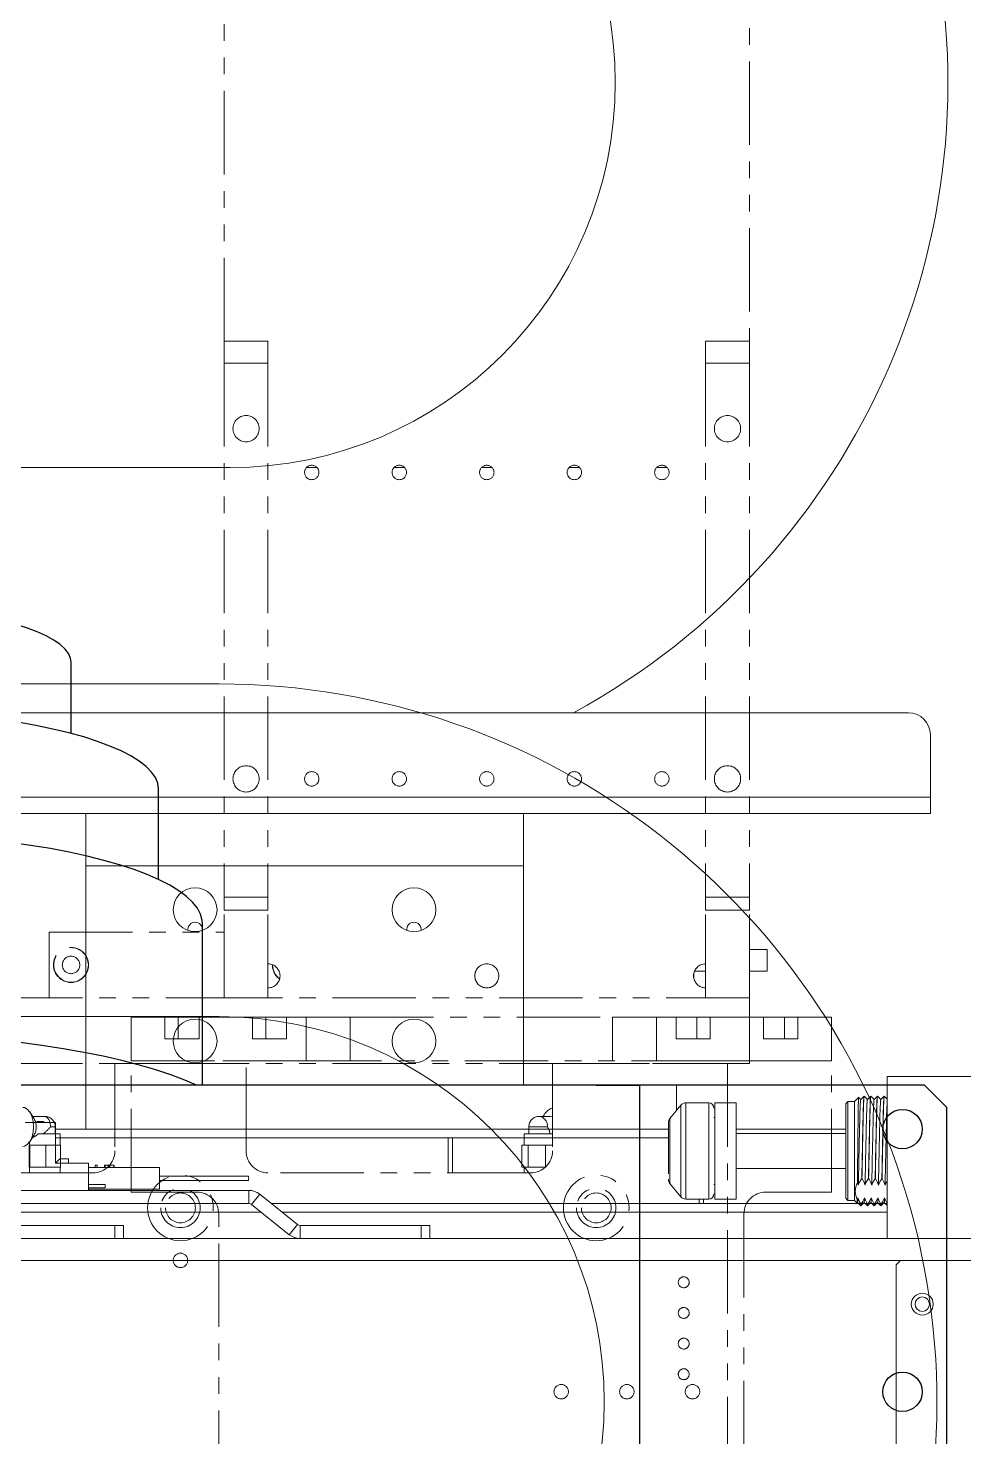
# Model space of a CAD drawing. Extents: x 500 to 100500, y -14500 to 21140.
# Drawn here: x 8616.7 to 8830.5, y -2243 to -1921.2 of the extents above; entities that cross this region are included whole.
import ezdxf

# ---------------------------------------------------------------- set-up
doc = ezdxf.new("R2010")
doc.units = 0
doc.linetypes.add('PHANTOM', pattern=[12.7, 6.35, -1.27, 1.27, -1.27, 1.27, -1.27])
doc.linetypes.add('SLD-Solid', pattern=[0])
doc.layers.get('0').update_dxf_attribs({"linetype": 'CONTINUOUS'})
doc.layers.add('D', color=7, linetype='CONTINUOUS')
doc.layers.add('MODEL', color=7, linetype='SLD-Solid', lineweight=15)

# ---------------------------------------------------------------- blocks, each defined once
blk = doc.blocks.new('KZXCVASDF123')
at = {"color": 7, "linetype": 'Continuous', "lineweight": 18}
for p, q in [((-56408.22, -66141.57, 21.36), (-57054.57, -66141.57, 21.36)), ((-57054.57, -66197.57, 21.36), (-56253.22, -66197.57, 21.36)), ((-56248.22, -66216.84, 21.36), (-56248.22, -66202.57, 21.36)), ((-57054.57, -66216.84, 21.36), (-56248.22, -66216.84, 21.36)), ((-56248.22, -66220.57, 21.36), (-56248.22, -66216.84, 21.36)), ((-57054.57, -66220.57, 21.36), (-56441.22, -66220.57, 21.36)), ((-56441.22, -66220.57, 21.36), (-56441.22, -66232.57, 21.36)), ((-56341.22, -66220.57, 21.36), (-56441.22, -66220.57, 21.36)), ((-56341.22, -66220.57, 21.36), (-56341.22, -66232.57, 21.36)), ((-56341.22, -66220.57, 21.36), (-56248.22, -66220.57, 21.36)), ((-56341.22, -66232.57, 21.36), (-56441.22, -66232.57, 21.36)), ((-56441.22, -66232.57, 21.36), (-56441.22, -66282.57, 21.36)), ((-56341.22, -66232.57, 21.36), (-56341.22, -66282.57, 21.36)), ((-56441.22, -66292.67, 21.36), (-56441.22, -66282.57, 21.36)), ((-56306.22, -66282.57, 21.36), (-56441.22, -66282.57, 21.36)), ((-56306.22, -66288.43, 21.36), (-56306.22, -66282.57, 21.36)), ((-56258.07, -66317.67, 21.36), (-56258.07, -66280.67, 21.36)), ((-56258.07, -66280.67, 21.36), (-56208.07, -66280.67, 21.36)), ((-56267.07, -66286.37, 21.36), (-56267.57, -66286.87, 21.36)), ((-56265.57, -66286.37, 21.36), (-56267.07, -66286.37, 21.36)), ((-56267.07, -66286.37, 21.36), (-56267.07, -66306.74, 21.36)), ((-56264.63, -66285.43, 21.36), (-56265.57, -66286.37, 21.36)), ((-56265.57, -66286.37, 21.36), (-56265.57, -66306.74, 21.36)), ((-56263.34, -66285.17, 21.36), (-56263.38, -66285.17, 21.36)), ((-56261.82, -66285.17, 21.36), (-56261.85, -66285.17, 21.36)), ((-56260.29, -66285.17, 21.36), (-56260.32, -66285.17, 21.36)), ((-56258.76, -66285.17, 21.36), (-56258.79, -66285.17, 21.36)), ((-56305.22, -66287.22, 21.36), (-56307.73, -66290.26, 21.36)), ((-56305.22, -66287.22, 21.36), (-56305.22, -66306.07, 21.36)), ((-56298.87, -66286.67, 21.36), (-56304.06, -66286.67, 21.36)), ((-56304.06, -66286.67, 21.36), (-56304.06, -66306.5, 21.36)), ((-56298.87, -66286.67, 21.36), (-56298.87, -66306.5, 21.36)), ((-56292.57, -66286.67, 21.36), (-56297.47, -66286.67, 21.36)), ((-56297.47, -66286.67, 21.36), (-56297.47, -66306.5, 21.36)), ((-56292.57, -66306.5, 21.36), (-56292.57, -66286.67, 21.36)), ((-56267.57, -66286.87, 21.36), (-56267.57, -66306.34, 21.36)), ((-56455.07, -66291.17, 21.36), (-56448.12, -66291.17, 21.36)), ((-56452.09, -66290.97, 21.36), (-56452.39, -66290.97, 21.36)), ((-56452.39, -66290.97, 21.36), (-56452.39, -66291.17, 21.36)), ((-56452.09, -66290.97, 21.36), (-56451.09, -66290.97, 21.36)), ((-56452.09, -66290.97, 21.36), (-56452.09, -66291.17, 21.36)), ((-56450.79, -66290.97, 21.36), (-56451.09, -66290.97, 21.36)), ((-56451.09, -66290.97, 21.36), (-56451.09, -66291.17, 21.36)), ((-56450.79, -66290.97, 21.36), (-56450.79, -66291.17, 21.36)), ((-56448.12, -66291.17, 21.36), (-56448.12, -66300.47, 21.36)), ((-56448.12, -66292.67, 21.36), (-56308.07, -66292.67, 21.36)), ((-56307.73, -66290.26, 21.36), (-56307.73, -66303.63, 21.36)), ((-56297.47, -66290.02, 21.36), (-56297.67, -66290.02, 21.36)), ((-56292.57, -66292.67, 21.36), (-56267.57, -66292.67, 21.36)), ((-56448.12, -66294.67, 21.36), (-56308.07, -66294.67, 21.36)), ((-56267.57, -66293.67, 21.36), (-56292.57, -66293.67, 21.36)), ((-56448.12, -66300.47, 21.36), (-56447.12, -66299.47, 21.36)), ((-56447.12, -66299.47, 21.36), (-56445.12, -66299.47, 21.36)), ((-56445.12, -66299.47, 21.36), (-56445.12, -66300.47, 21.36)), ((-56448.12, -66300.47, 21.36), (-56440.57, -66300.47, 21.36)), ((-56440.57, -66300.47, 21.36), (-56440.57, -66306.67, 21.36)), ((-56440.57, -66301.42, 21.36), (-56424.37, -66301.42, 21.36)), ((-56438.57, -66300.92, 21.36), (-56439.07, -66300.92, 21.36)), ((-56439.07, -66300.92, 21.36), (-56439.07, -66301.42, 21.36)), ((-56438.57, -66300.92, 21.36), (-56438.57, -66301.42, 21.36)), ((-56436.91, -66300.92, 21.36), (-56436.91, -66301.42, 21.36)), ((-56436.76, -66300.92, 21.36), (-56436.76, -66301.42, 21.36)), ((-56436.06, -66300.92, 21.36), (-56436.06, -66301.42, 21.36)), ((-56435.91, -66301.42, 21.36), (-56435.91, -66300.92, 21.36)), ((-56435.75, -66300.92, 21.36), (-56435.75, -66301.42, 21.36)), ((-56435.75, -66300.92, 21.36), (-56435.75, -66301.42, 21.36)), ((-56435.73, -66300.92, 21.36), (-56435.73, -66301.42, 21.36)), ((-56435.73, -66300.92, 21.36), (-56434.77, -66300.92, 21.36)), ((-56434.77, -66300.92, 21.36), (-56434.77, -66301.42, 21.36)), ((-56434.75, -66301.42, 21.36), (-56434.75, -66300.92, 21.36)), ((-56424.37, -66301.42, 21.36), (-56424.37, -66306.42, 21.36)), ((-56292.57, -66301.67, 21.36), (-56267.57, -66301.67, 21.36)), ((-56436.77, -66305.37, 21.36), (-56440.57, -66305.37, 21.36)), ((-56436.77, -66306.07, 21.36), (-56436.77, -66305.37, 21.36)), ((-56404.04, -66303.42, 21.36), (-56424.37, -66303.42, 21.36)), ((-56424.37, -66304.42, 21.36), (-56404.04, -66304.42, 21.36)), ((-56307.73, -66303.63, 21.36), (-56307.73, -66305.09, 21.36)), ((-56307.73, -66305.09, 21.36), (-56305.22, -66308.13, 21.36)), ((-56297.67, -66305.32, 21.36), (-56297.47, -66305.32, 21.36)), ((-56264.89, -66304.9, 21.36), (-56264.68, -66305.46, 21.36)), ((-56263.85, -66303.98, 21.36), (-56263.89, -66303.98, 21.36)), ((-56262.33, -66303.98, 21.36), (-56262.36, -66303.98, 21.36)), ((-56260.8, -66303.98, 21.36), (-56260.83, -66303.98, 21.36)), ((-56259.27, -66303.98, 21.36), (-56259.3, -66303.98, 21.36)), ((-56403.97, -66306.67, 21.36), (-56460.57, -66306.67, 21.36)), ((-56436.77, -66306.07, 21.36), (-56440.57, -66306.07, 21.36)), ((-56440.57, -66306.42, 21.36), (-56424.37, -66306.42, 21.36)), ((-56403.97, -66309.67, 21.36), (-56403.97, -66306.67, 21.36)), ((-56401.47, -66307.55, 21.36), (-56403.35, -66309.89, 21.36)), ((-56392.84, -66314.46, 21.36), (-56401.47, -66307.55, 21.36)), ((-56305.22, -66306.07, 21.36), (-56305.22, -66308.13, 21.36)), ((-56304.06, -66306.5, 21.36), (-56304.06, -66308.67, 21.36)), ((-56304.06, -66308.67, 21.36), (-56298.87, -66308.67, 21.36)), ((-56301.07, -66308.67, 21.36), (-56301.07, -66309.67, 21.36)), ((-56300.07, -66309.67, 21.36), (-56300.07, -66308.67, 21.36)), ((-56298.87, -66306.5, 21.36), (-56298.87, -66308.67, 21.36)), ((-56297.47, -66306.5, 21.36), (-56297.47, -66308.67, 21.36)), ((-56297.47, -66308.67, 21.36), (-56292.57, -66308.67, 21.36)), ((-56292.57, -66308.67, 21.36), (-56292.57, -66306.5, 21.36)), ((-56267.57, -66306.34, 21.36), (-56267.57, -66308.47, 21.36)), ((-56267.57, -66308.47, 21.36), (-56267.07, -66308.97, 21.36)), ((-56267.07, -66306.74, 21.36), (-56267.07, -66308.97, 21.36)), ((-56267.07, -66308.97, 21.36), (-56265.57, -66308.97, 21.36)), ((-56265.57, -66306.74, 21.36), (-56265.57, -66308.97, 21.36)), ((-56265.57, -66308.97, 21.36), (-56265.05, -66309.49, 21.36)), ((-56264.96, -66308.75, 21.36), (-56264.79, -66308.35, 21.36)), ((-56466.32, -66311.67, 21.36), (-56401.12, -66311.67, 21.36)), ((-56403.97, -66309.67, 21.36), (-56460.57, -66309.67, 21.36)), ((-56394.72, -66316.8, 21.36), (-56403.35, -66309.89, 21.36)), ((-56258.07, -66309.67, 21.36), (-56398.82, -66309.67, 21.36)), ((-56396.32, -66311.67, 21.36), (-56258.07, -66311.67, 21.36)), ((-56301.07, -66309.67, 21.36), (-56300.07, -66309.67, 21.36)), ((-56264.64, -66309.67, 21.36), (-56300.07, -66309.67, 21.36)), ((-56264.14, -66310.17, 21.36), (-56264.11, -66310.17, 21.36)), ((-56264.09, -66309.83, 21.36), (-56264.05, -66309.83, 21.36)), ((-56263.11, -66309.67, 21.36), (-56263.61, -66309.67, 21.36)), ((-56262.61, -66310.17, 21.36), (-56262.58, -66310.17, 21.36)), ((-56262.56, -66309.83, 21.36), (-56262.53, -66309.83, 21.36)), ((-56261.58, -66309.67, 21.36), (-56262.08, -66309.67, 21.36)), ((-56261.08, -66310.17, 21.36), (-56261.05, -66310.17, 21.36)), ((-56261.03, -66309.83, 21.36), (-56261, -66309.83, 21.36)), ((-56260.06, -66309.67, 21.36), (-56260.55, -66309.67, 21.36)), ((-56259.56, -66310.17, 21.36), (-56259.52, -66310.17, 21.36)), ((-56259.5, -66309.83, 21.36), (-56259.47, -66309.83, 21.36)), ((-56258.53, -66309.67, 21.36), (-56259.02, -66309.67, 21.36)), ((-56434.57, -66314.67, 21.36), (-56462.22, -66314.67, 21.36)), ((-56434.57, -66317.67, 21.36), (-56434.57, -66314.67, 21.36)), ((-56434.57, -66314.67, 21.36), (-56432.57, -66314.67, 21.36)), ((-56432.57, -66314.67, 21.36), (-56432.57, -66317.67, 21.36)), ((-56394.72, -66316.8, 21.36), (-56392.84, -66314.46, 21.36)), ((-56392.22, -66314.67, 21.36), (-56392.22, -66317.67, 21.36)), ((-56364.57, -66314.67, 21.36), (-56392.22, -66314.67, 21.36)), ((-56364.57, -66317.67, 21.36), (-56364.57, -66314.67, 21.36)), ((-56364.57, -66314.67, 21.36), (-56362.57, -66314.67, 21.36)), ((-56362.57, -66314.67, 21.36), (-56362.57, -66317.67, 21.36)), ((-56235.07, -66317.67, 21.36), (-57059.57, -66317.67, 21.36)), ((-57059.57, -66322.67, 21.36), (-56255.07, -66322.67, 21.36)), ((-56255.07, -66322.67, 21.36), (-56256.07, -66323.67, 21.36)), ((-56256.07, -66323.67, 21.36), (-56256.07, -66461.67, 21.36)), ((-56225.07, -66322.67, 21.36), (-56255.07, -66322.67, 21.36))]:
    blk.add_line(p, q, dxfattribs=at)
for centre, radius in [((-56416.22, -66242.57, 21.36), 5), ((-56366.22, -66242.57, 21.36), 5), ((-56416.22, -66272.57, 21.36), 5), ((-56366.22, -66272.57, 21.36), 5), ((-56250.07, -66332.67, 21.36), 2.5), ((-56250.07, -66332.67, 21.36), 1.65)]:
    blk.add_circle(centre, radius, dxfattribs=at)
for centre, radius, start, end in [((-56408.22, -66053.57, 21.36), 164, 298.5921, 90), ((-56408.22, -66053.57, 21.36), 88, 270, 90), ((-56253.22, -66202.57, 21.36), 5, 0, 90), ((-56416.22, -66247.07, 21.36), 1.65, 90, 187.8472), ((-56416.22, -66247.07, 21.36), 1.65, 352.1528, 90), ((-56366.22, -66247.07, 21.36), 1.65, 90, 187.8472), ((-56366.22, -66247.07, 21.36), 1.65, 352.1528, 90), ((-56304.06, -66288.17, 21.36), 1.5, 90, 140.4774), ((-56298.87, -66287.87, 21.36), 1.2, 0, 90), ((-56306.57, -66291.21, 21.36), 1.5, 140.4774, 180), ((-56405.63, -66303.92, 21.36), 1.66, 342.5178, 17.4822), ((-56306.57, -66304.14, 21.36), 1.5, 180, 219.5226), ((-56403.97, -66310.67, 21.36), 4, 51.3402, 90), ((-56304.06, -66307.17, 21.36), 1.5, 219.5226, 270), ((-56298.87, -66307.47, 21.36), 1.2, 270, 0), ((-56403.97, -66310.67, 21.36), 1, 51.3402, 90), ((-56392.22, -66313.67, 21.36), 1, 231.3402, 270), ((-56392.22, -66313.67, 21.36), 4, 231.3402, 270)]:
    blk.add_arc(centre, radius, start, end, dxfattribs=at)
for points, knots in [([(-56264.89, -66304.9, 21.36), (-56264.88, -66304.27, 21.36), (-56264.87, -66303.08, 21.36), (-56264.85, -66301.09, 21.36), (-56264.82, -66298.45, 21.36), (-56264.79, -66295.68, 21.36), (-56264.76, -66293.09, 21.36), (-56264.74, -66290.65, 21.36), (-56264.71, -66288.55, 21.36), (-56264.68, -66287.01, 21.36), (-56264.66, -66286.12, 21.36), (-56264.64, -66285.62, 21.36), (-56264.63, -66285.34, 21.36), (-56264.62, -66285.43, 21.36), (-56264.62, -66285.44, 21.36)], [0, 0, 0, 0, 0.085848, 0.160418, 0.237147, 0.388072, 0.462838, 0.539773, 0.690907, 0.76626, 0.843787, 0.919342, 0.997088, 1, 1, 1, 1]), ([(-56264.68, -66305.46, 21.36), (-56264.66, -66304.53, 21.36), (-56264.61, -66302.69, 21.36), (-56264.55, -66299.29, 21.36), (-56264.47, -66295.83, 21.36), (-56264.4, -66292.59, 21.36), (-56264.34, -66289.84, 21.36), (-56264.27, -66287.65, 21.36), (-56264.2, -66286.37, 21.36), (-56264.15, -66285.86, 21.36), (-56264.13, -66285.96, 21.36), (-56264.12, -66285.97, 21.36)], [0, 0, 0, 0, 0.1276635, 0.25426, 0.3856364, 0.5089841, 0.6275409, 0.7490891, 0.8735063, 0.9800091, 1, 1, 1, 1]), ([(-56264.12, -66285.93, 21.36), (-56264.2, -66285.84, 21.36), (-56264.38, -66285.67, 21.36), (-56264.56, -66285.49, 21.36), (-56264.65, -66285.4, 21.36)], [0, 0, 0, 0, 0.4999705, 1, 1, 1, 1]), ([(-56263.38, -66285.17, 21.36), (-56263.5, -66285.3, 21.36), (-56263.75, -66285.55, 21.36), (-56264, -66285.8, 21.36), (-56264.12, -66285.92, 21.36)], [0, 0, 0, 0, 0.5000013, 1, 1, 1, 1]), ([(-56263.89, -66303.98, 21.36), (-56263.87, -66303.3, 21.36), (-56263.85, -66302, 21.36), (-56263.81, -66299.88, 21.36), (-56263.76, -66297.79, 21.36), (-56263.72, -66295.66, 21.36), (-56263.68, -66293.62, 21.36), (-56263.64, -66291.67, 21.36), (-56263.6, -66289.91, 21.36), (-56263.56, -66288.36, 21.36), (-56263.52, -66287.08, 21.36), (-56263.48, -66286.09, 21.36), (-56263.43, -66285.46, 21.36), (-56263.4, -66285.16, 21.36), (-56263.38, -66285.21, 21.36), (-56263.38, -66285.22, 21.36)], [0, 0, 0, 0, 0.087763, 0.166968, 0.248469, 0.327676, 0.409179, 0.488389, 0.569897, 0.649102, 0.730604, 0.809809, 0.891311, 0.970522, 1, 1, 1, 1]), ([(-56263.34, -66285.21, 21.36), (-56263.35, -66285.21, 21.36), (-56263.37, -66285.22, 21.36), (-56263.41, -66285.63, 21.36), (-56263.46, -66286.38, 21.36), (-56263.5, -66287.46, 21.36), (-56263.54, -66288.84, 21.36), (-56263.58, -66290.46, 21.36), (-56263.62, -66292.29, 21.36), (-56263.66, -66294.27, 21.36), (-56263.7, -66296.35, 21.36), (-56263.74, -66298.46, 21.36), (-56263.79, -66300.56, 21.36), (-56263.82, -66302.42, 21.36), (-56263.84, -66303.51, 21.36), (-56263.85, -66303.98, 21.36)], [0, 0, 0, 0, 0.05436, 0.135856, 0.215056, 0.296553, 0.375757, 0.457259, 0.536458, 0.617953, 0.697153, 0.778649, 0.857853, 0.939355, 1, 1, 1, 1]), ([(-56262.59, -66285.93, 21.36), (-56262.71, -66285.81, 21.36), (-56262.96, -66285.56, 21.36), (-56263.21, -66285.31, 21.36), (-56263.33, -66285.18, 21.36)], [0, 0, 0, 0, 0.499978, 1, 1, 1, 1]), ([(-56263.15, -66305.46, 21.36), (-56263.14, -66304.85, 21.36), (-56263.1, -66303.41, 21.36), (-56263.05, -66300.64, 21.36), (-56262.97, -66297.35, 21.36), (-56262.9, -66294.05, 21.36), (-56262.84, -66291.08, 21.36), (-56262.77, -66288.6, 21.36), (-56262.7, -66286.85, 21.36), (-56262.64, -66285.95, 21.36), (-56262.61, -66286.01, 21.36), (-56262.6, -66286.03, 21.36)], [0, 0, 0, 0, 0.085686, 0.203934, 0.326686, 0.450991, 0.571947, 0.690806, 0.814417, 0.938324, 1, 1, 1, 1]), ([(-56261.85, -66285.17, 21.36), (-56261.97, -66285.3, 21.36), (-56262.22, -66285.55, 21.36), (-56262.47, -66285.8, 21.36), (-56262.6, -66285.92, 21.36)], [0, 0, 0, 0, 0.500021, 1, 1, 1, 1]), ([(-56262.36, -66303.98, 21.36), (-56262.35, -66303.3, 21.36), (-56262.32, -66302, 21.36), (-56262.28, -66299.88, 21.36), (-56262.24, -66297.79, 21.36), (-56262.19, -66295.66, 21.36), (-56262.15, -66293.62, 21.36), (-56262.11, -66291.67, 21.36), (-56262.07, -66289.91, 21.36), (-56262.03, -66288.36, 21.36), (-56261.99, -66287.08, 21.36), (-56261.95, -66286.09, 21.36), (-56261.9, -66285.46, 21.36), (-56261.87, -66285.16, 21.36), (-56261.85, -66285.21, 21.36), (-56261.85, -66285.22, 21.36)], [0, 0, 0, 0, 0.087668, 0.166786, 0.248199, 0.327319, 0.408733, 0.487857, 0.569276, 0.648395, 0.729808, 0.808928, 0.890341, 0.969465, 1, 1, 1, 1]), ([(-56261.82, -66285.21, 21.36), (-56261.82, -66285.21, 21.36), (-56261.85, -66285.22, 21.36), (-56261.88, -66285.63, 21.36), (-56261.93, -66286.38, 21.36), (-56261.97, -66287.46, 21.36), (-56262.01, -66288.84, 21.36), (-56262.05, -66290.46, 21.36), (-56262.09, -66292.29, 21.36), (-56262.13, -66294.27, 21.36), (-56262.17, -66296.35, 21.36), (-56262.22, -66298.46, 21.36), (-56262.26, -66300.56, 21.36), (-56262.29, -66302.42, 21.36), (-56262.32, -66303.51, 21.36), (-56262.33, -66303.98, 21.36)], [0, 0, 0, 0, 0.05436, 0.135856, 0.215056, 0.296553, 0.375757, 0.457259, 0.536458, 0.617953, 0.697153, 0.778649, 0.857853, 0.939355, 1, 1, 1, 1]), ([(-56261.06, -66285.93, 21.36), (-56261.18, -66285.81, 21.36), (-56261.43, -66285.56, 21.36), (-56261.68, -66285.31, 21.36), (-56261.81, -66285.18, 21.36)], [0, 0, 0, 0, 0.500018, 1, 1, 1, 1]), ([(-56261.63, -66305.46, 21.36), (-56261.61, -66304.68, 21.36), (-56261.57, -66303.15, 21.36), (-56261.51, -66300.38, 21.36), (-56261.45, -66297.46, 21.36), (-56261.38, -66294.51, 21.36), (-56261.32, -66291.8, 21.36), (-56261.27, -66289.47, 21.36), (-56261.21, -66287.6, 21.36), (-56261.14, -66286.39, 21.36), (-56261.1, -66285.86, 21.36), (-56261.07, -66285.96, 21.36), (-56261.07, -66285.98, 21.36)], [0, 0, 0, 0, 0.108414, 0.213609, 0.322879, 0.433501, 0.541995, 0.646934, 0.755475, 0.866102, 0.975334, 1, 1, 1, 1]), ([(-56260.32, -66285.17, 21.36), (-56260.44, -66285.3, 21.36), (-56260.69, -66285.55, 21.36), (-56260.94, -66285.8, 21.36), (-56261.07, -66285.92, 21.36)], [0, 0, 0, 0, 0.5000013, 1, 1, 1, 1]), ([(-56260.83, -66303.98, 21.36), (-56260.82, -66303.3, 21.36), (-56260.79, -66302, 21.36), (-56260.75, -66299.88, 21.36), (-56260.71, -66297.79, 21.36), (-56260.66, -66295.66, 21.36), (-56260.62, -66293.62, 21.36), (-56260.58, -66291.67, 21.36), (-56260.54, -66289.91, 21.36), (-56260.5, -66288.36, 21.36), (-56260.46, -66287.08, 21.36), (-56260.42, -66286.09, 21.36), (-56260.38, -66285.46, 21.36), (-56260.34, -66285.16, 21.36), (-56260.33, -66285.21, 21.36), (-56260.32, -66285.22, 21.36)], [0, 0, 0, 0, 0.087763, 0.166968, 0.248469, 0.327676, 0.409179, 0.488389, 0.569897, 0.649102, 0.730604, 0.809809, 0.891311, 0.970522, 1, 1, 1, 1]), ([(-56260.29, -66285.21, 21.36), (-56260.3, -66285.21, 21.36), (-56260.32, -66285.22, 21.36), (-56260.36, -66285.63, 21.36), (-56260.4, -66286.38, 21.36), (-56260.44, -66287.46, 21.36), (-56260.48, -66288.84, 21.36), (-56260.52, -66290.46, 21.36), (-56260.56, -66292.29, 21.36), (-56260.6, -66294.27, 21.36), (-56260.65, -66296.35, 21.36), (-56260.69, -66298.46, 21.36), (-56260.73, -66300.56, 21.36), (-56260.77, -66302.42, 21.36), (-56260.79, -66303.51, 21.36), (-56260.8, -66303.98, 21.36)], [0, 0, 0, 0, 0.05436, 0.135856, 0.215056, 0.296553, 0.375757, 0.457259, 0.536458, 0.617953, 0.697153, 0.778649, 0.857853, 0.939355, 1, 1, 1, 1]), ([(-56259.53, -66285.93, 21.36), (-56259.65, -66285.81, 21.36), (-56259.9, -66285.56, 21.36), (-56260.15, -66285.31, 21.36), (-56260.28, -66285.18, 21.36)], [0, 0, 0, 0, 0.499998, 1, 1, 1, 1]), ([(-56260.1, -66305.46, 21.36), (-56260.07, -66304.49, 21.36), (-56260.02, -66302.57, 21.36), (-56259.95, -66299, 21.36), (-56259.88, -66295.56, 21.36), (-56259.81, -66292.54, 21.36), (-56259.76, -66290.09, 21.36), (-56259.7, -66288.07, 21.36), (-56259.63, -66286.63, 21.36), (-56259.58, -66285.9, 21.36), (-56259.55, -66286, 21.36), (-56259.54, -66286.02, 21.36)], [0, 0, 0, 0, 0.132728, 0.264912, 0.401832, 0.511335, 0.616741, 0.724154, 0.8346, 0.954668, 1, 1, 1, 1]), ([(-56258.79, -66285.17, 21.36), (-56258.92, -66285.3, 21.36), (-56259.17, -66285.55, 21.36), (-56259.41, -66285.8, 21.36), (-56259.54, -66285.92, 21.36)], [0, 0, 0, 0, 0.5000013, 1, 1, 1, 1]), ([(-56259.3, -66303.98, 21.36), (-56259.29, -66303.3, 21.36), (-56259.26, -66302, 21.36), (-56259.22, -66299.88, 21.36), (-56259.18, -66297.79, 21.36), (-56259.14, -66295.66, 21.36), (-56259.09, -66293.62, 21.36), (-56259.05, -66291.67, 21.36), (-56259.01, -66289.91, 21.36), (-56258.98, -66288.36, 21.36), (-56258.93, -66287.08, 21.36), (-56258.89, -66286.09, 21.36), (-56258.85, -66285.46, 21.36), (-56258.81, -66285.16, 21.36), (-56258.8, -66285.21, 21.36), (-56258.79, -66285.22, 21.36)], [0, 0, 0, 0, 0.087763, 0.166968, 0.248469, 0.327676, 0.409179, 0.488389, 0.569897, 0.649102, 0.730604, 0.809809, 0.891311, 0.970522, 1, 1, 1, 1]), ([(-56258.76, -66285.21, 21.36), (-56258.77, -66285.21, 21.36), (-56258.79, -66285.22, 21.36), (-56258.83, -66285.63, 21.36), (-56258.87, -66286.38, 21.36), (-56258.91, -66287.46, 21.36), (-56258.96, -66288.84, 21.36), (-56258.99, -66290.46, 21.36), (-56259.03, -66292.29, 21.36), (-56259.07, -66294.27, 21.36), (-56259.12, -66296.35, 21.36), (-56259.16, -66298.46, 21.36), (-56259.2, -66300.56, 21.36), (-56259.24, -66302.42, 21.36), (-56259.26, -66303.51, 21.36), (-56259.27, -66303.98, 21.36)], [0, 0, 0, 0, 0.05436, 0.135856, 0.215056, 0.296553, 0.375757, 0.457259, 0.536458, 0.617953, 0.697153, 0.778649, 0.857853, 0.939355, 1, 1, 1, 1]), ([(-56258.07, -66285.86, 21.36), (-56258.17, -66285.76, 21.36), (-56258.4, -66285.54, 21.36), (-56258.62, -66285.31, 21.36), (-56258.75, -66285.18, 21.36)], [0, 0, 0, 0, 0.450209, 1, 1, 1, 1]), ([(-56258.57, -66305.46, 21.36), (-56258.55, -66304.51, 21.36), (-56258.5, -66302.62, 21.36), (-56258.43, -66299.01, 21.36), (-56258.34, -66295.18, 21.36), (-56258.26, -66291.49, 21.36), (-56258.19, -66288.56, 21.36), (-56258.12, -66286.77, 21.36), (-56258.08, -66286.48, 21.36), (-56258.07, -66286.4, 21.36)], [0, 0, 0, 0, 0.145829, 0.290789, 0.454976, 0.616581, 0.773782, 0.937531, 1, 1, 1, 1]), ([(-56308.07, -66291.24, 21.36), (-56308.07, -66291.24, 21.36), (-56308.07, -66291.25, 21.36), (-56308.07, -66291.57, 21.36), (-56308.07, -66292.3, 21.36), (-56308.07, -66293.73, 21.36), (-56308.07, -66295.62, 21.36), (-56308.07, -66297.29, 21.36), (-56308.07, -66298.62, 21.36), (-56308.07, -66299.91, 21.36), (-56308.07, -66301.45, 21.36), (-56308.07, -66302.31, 21.36), (-56308.07, -66302.86, 21.36)], [0, 0, 0, 0, 0.05855, 0.141172, 0.222076, 0.372367, 0.522658, 0.603562, 0.686184, 0.768805, 0.84971, 1, 1, 1, 1]), ([(-56436.91, -66300.92, 21.36), (-56436.91, -66300.92, 21.36), (-56436.91, -66300.92, 21.36), (-56436.87, -66300.92, 21.36), (-56436.8, -66300.92, 21.36), (-56436.76, -66300.92, 21.36)], [0, 0, 0, 0, 0.3065874, 0.5827132, 1, 1, 1, 1]), ([(-56436.76, -66300.92, 21.36), (-56436.7, -66300.92, 21.36), (-56436.58, -66300.92, 21.36), (-56436.38, -66300.92, 21.36), (-56436.2, -66300.92, 21.36), (-56436.11, -66300.92, 21.36), (-56436.06, -66300.92, 21.36)], [0, 0, 0, 0, 0.264491, 0.567137, 0.79364, 1, 1, 1, 1]), ([(-56436.06, -66300.92, 21.36), (-56436.03, -66300.92, 21.36), (-56435.96, -66300.92, 21.36), (-56435.92, -66300.92, 21.36), (-56435.92, -66300.92, 21.36), (-56435.92, -66300.92, 21.36)], [0, 0, 0, 0, 0.3572684, 0.7225283, 1, 1, 1, 1]), ([(-56264.96, -66308.75, 21.36), (-56265.16, -66308.14, 21.36), (-56265.59, -66306.85, 21.36), (-56265.13, -66305.57, 21.36), (-56264.89, -66304.9, 21.36)], [0, 0, 0, 0, 0.47992, 1, 1, 1, 1]), ([(-56264.68, -66305.46, 21.36), (-56264.59, -66305.24, 21.36), (-56264.44, -66304.88, 21.36), (-56264.16, -66304.39, 21.36), (-56263.98, -66304.12, 21.36), (-56263.89, -66303.98, 21.36)], [0, 0, 0, 0, 0.440717, 0.720093, 1, 1, 1, 1]), ([(-56263.85, -66303.98, 21.36), (-56263.79, -66304.09, 21.36), (-56263.61, -66304.38, 21.36), (-56263.36, -66304.87, 21.36), (-56263.22, -66305.26, 21.36), (-56263.15, -66305.46, 21.36)], [0, 0, 0, 0, 0.2225185, 0.6103274, 1, 1, 1, 1]), ([(-56263.15, -66305.46, 21.36), (-56263.06, -66305.24, 21.36), (-56262.91, -66304.88, 21.36), (-56262.63, -66304.39, 21.36), (-56262.45, -66304.12, 21.36), (-56262.36, -66303.98, 21.36)], [0, 0, 0, 0, 0.44071, 0.720093, 1, 1, 1, 1]), ([(-56262.33, -66303.98, 21.36), (-56262.26, -66304.09, 21.36), (-56262.08, -66304.38, 21.36), (-56261.83, -66304.87, 21.36), (-56261.69, -66305.26, 21.36), (-56261.63, -66305.46, 21.36)], [0, 0, 0, 0, 0.22252, 0.61033, 1, 1, 1, 1]), ([(-56261.63, -66305.46, 21.36), (-56261.53, -66305.24, 21.36), (-56261.38, -66304.88, 21.36), (-56261.1, -66304.39, 21.36), (-56260.92, -66304.12, 21.36), (-56260.83, -66303.98, 21.36)], [0, 0, 0, 0, 0.440717, 0.720101, 1, 1, 1, 1]), ([(-56260.8, -66303.98, 21.36), (-56260.73, -66304.09, 21.36), (-56260.55, -66304.38, 21.36), (-56260.3, -66304.87, 21.36), (-56260.17, -66305.26, 21.36), (-56260.1, -66305.46, 21.36)], [0, 0, 0, 0, 0.2225185, 0.6103274, 1, 1, 1, 1]), ([(-56260.1, -66305.46, 21.36), (-56260, -66305.24, 21.36), (-56259.85, -66304.88, 21.36), (-56259.57, -66304.39, 21.36), (-56259.39, -66304.12, 21.36), (-56259.3, -66303.98, 21.36)], [0, 0, 0, 0, 0.440717, 0.720093, 1, 1, 1, 1]), ([(-56259.27, -66303.98, 21.36), (-56259.2, -66304.09, 21.36), (-56259.03, -66304.38, 21.36), (-56258.77, -66304.87, 21.36), (-56258.64, -66305.26, 21.36), (-56258.57, -66305.46, 21.36)], [0, 0, 0, 0, 0.2225185, 0.6103274, 1, 1, 1, 1]), ([(-56258.57, -66305.46, 21.36), (-56258.48, -66305.24, 21.36), (-56258.33, -66304.89, 21.36), (-56258.14, -66304.56, 21.36), (-56258.07, -66304.44, 21.36)], [0, 0, 0, 0, 0.6473407, 1, 1, 1, 1]), ([(-56265, -66309.44, 21.36), (-56264.99, -66309.42, 21.36), (-56264.98, -66309.39, 21.36), (-56264.96, -66308.89, 21.36), (-56264.96, -66308.75, 21.36)], [0, 0, 0, 0, 0.729273, 1, 1, 1, 1]), ([(-56264.88, -66309.31, 21.36), (-56264.87, -66309.33, 21.36), (-56264.84, -66309.43, 21.36), (-56264.81, -66308.83, 21.36), (-56264.79, -66308.35, 21.36)], [0, 0, 0, 0, 0.210853, 1, 1, 1, 1]), ([(-56264.79, -66308.35, 21.36), (-56264.71, -66308.57, 21.36), (-56264.58, -66308.94, 21.36), (-56264.33, -66309.43, 21.36), (-56264.17, -66309.69, 21.36), (-56264.09, -66309.83, 21.36)], [0, 0, 0, 0, 0.445397, 0.722408, 1, 1, 1, 1]), ([(-56263.26, -66308.35, 21.36), (-56263.35, -66308.57, 21.36), (-56263.51, -66308.93, 21.36), (-56263.79, -66309.42, 21.36), (-56263.96, -66309.69, 21.36), (-56264.05, -66309.83, 21.36)], [0, 0, 0, 0, 0.440713, 0.720094, 1, 1, 1, 1]), ([(-56263.26, -66308.35, 21.36), (-56263.28, -66308.73, 21.36), (-56263.31, -66309.31, 21.36), (-56263.34, -66309.32, 21.36), (-56263.35, -66309.33, 21.36)], [0, 0, 0, 0, 0.651348, 1, 1, 1, 1]), ([(-56262.56, -66309.83, 21.36), (-56262.62, -66309.72, 21.36), (-56262.8, -66309.43, 21.36), (-56263.05, -66308.94, 21.36), (-56263.19, -66308.55, 21.36), (-56263.26, -66308.35, 21.36)], [0, 0, 0, 0, 0.222517, 0.610331, 1, 1, 1, 1]), ([(-56261.73, -66308.35, 21.36), (-56261.82, -66308.57, 21.36), (-56261.98, -66308.93, 21.36), (-56262.26, -66309.42, 21.36), (-56262.44, -66309.69, 21.36), (-56262.53, -66309.83, 21.36)], [0, 0, 0, 0, 0.440716, 0.720092, 1, 1, 1, 1]), ([(-56261.73, -66308.35, 21.36), (-56261.74, -66308.48, 21.36), (-56261.77, -66308.99, 21.36), (-56261.79, -66309.42, 21.36), (-56261.82, -66309.36, 21.36), (-56261.82, -66309.35, 21.36)], [0, 0, 0, 0, 0.22593, 0.846283, 1, 1, 1, 1]), ([(-56261.03, -66309.83, 21.36), (-56261.1, -66309.72, 21.36), (-56261.27, -66309.43, 21.36), (-56261.53, -66308.94, 21.36), (-56261.66, -66308.55, 21.36), (-56261.73, -66308.35, 21.36)], [0, 0, 0, 0, 0.222515, 0.610328, 1, 1, 1, 1]), ([(-56260.2, -66308.35, 21.36), (-56260.3, -66308.57, 21.36), (-56260.45, -66308.93, 21.36), (-56260.73, -66309.42, 21.36), (-56260.91, -66309.69, 21.36), (-56261, -66309.83, 21.36)], [0, 0, 0, 0, 0.440716, 0.720092, 1, 1, 1, 1]), ([(-56260.2, -66308.35, 21.36), (-56260.23, -66308.85, 21.36), (-56260.26, -66309.46, 21.36), (-56260.29, -66309.34, 21.36), (-56260.3, -66309.32, 21.36)], [0, 0, 0, 0, 0.825671, 1, 1, 1, 1]), ([(-56259.5, -66309.83, 21.36), (-56259.57, -66309.72, 21.36), (-56259.75, -66309.43, 21.36), (-56260, -66308.94, 21.36), (-56260.13, -66308.55, 21.36), (-56260.2, -66308.35, 21.36)], [0, 0, 0, 0, 0.222509, 0.610325, 1, 1, 1, 1]), ([(-56258.67, -66308.35, 21.36), (-56258.77, -66308.57, 21.36), (-56258.92, -66308.93, 21.36), (-56259.2, -66309.42, 21.36), (-56259.38, -66309.69, 21.36), (-56259.47, -66309.83, 21.36)], [0, 0, 0, 0, 0.440713, 0.720094, 1, 1, 1, 1]), ([(-56258.67, -66308.35, 21.36), (-56258.7, -66308.83, 21.36), (-56258.73, -66309.44, 21.36), (-56258.76, -66309.32, 21.36), (-56258.77, -66309.3, 21.36)], [0, 0, 0, 0, 0.786662, 1, 1, 1, 1]), ([(-56258.07, -66309.67, 21.36), (-56258.1, -66309.61, 21.36), (-56258.25, -66309.37, 21.36), (-56258.47, -66308.94, 21.36), (-56258.61, -66308.55, 21.36), (-56258.67, -66308.35, 21.36)], [0, 0, 0, 0, 0.125799, 0.561857, 1, 1, 1, 1]), ([(-56265.04, -66309.58, 21.36), (-56265.01, -66309.55, 21.36), (-56264.96, -66309.5, 21.36), (-56264.91, -66309.45, 21.36), (-56264.88, -66309.42, 21.36)], [0, 0, 0, 0, 0.499999, 1, 1, 1, 1]), ([(-56264.89, -66309.43, 21.36), (-56264.76, -66309.55, 21.36), (-56264.51, -66309.8, 21.36), (-56264.27, -66310.05, 21.36), (-56264.14, -66310.17, 21.36)], [0, 0, 0, 0, 0.499999, 1, 1, 1, 1]), ([(-56264.09, -66309.83, 21.36), (-56264.1, -66309.99, 21.36), (-56264.12, -66310.2, 21.36), (-56264.14, -66310.15, 21.36), (-56264.14, -66310.14, 21.36)], [0, 0, 0, 0, 0.787828, 1, 1, 1, 1]), ([(-56264.1, -66310.17, 21.36), (-56263.97, -66310.04, 21.36), (-56263.72, -66309.79, 21.36), (-56263.48, -66309.54, 21.36), (-56263.35, -66309.42, 21.36)], [0, 0, 0, 0, 0.499977, 1, 1, 1, 1]), ([(-56264.05, -66309.83, 21.36), (-56264.07, -66310, 21.36), (-56264.08, -66310.19, 21.36), (-56264.1, -66310.15, 21.36), (-56264.1, -66310.15, 21.36)], [0, 0, 0, 0, 0.930782, 1, 1, 1, 1]), ([(-56263.36, -66309.43, 21.36), (-56263.24, -66309.55, 21.36), (-56262.99, -66309.8, 21.36), (-56262.74, -66310.05, 21.36), (-56262.61, -66310.17, 21.36)], [0, 0, 0, 0, 0.4999987, 1, 1, 1, 1]), ([(-56262.61, -66310.13, 21.36), (-56262.6, -66310.14, 21.36), (-56262.59, -66310.15, 21.36), (-56262.57, -66309.94, 21.36), (-56262.56, -66309.83, 21.36)], [0, 0, 0, 0, 0.456497, 1, 1, 1, 1]), ([(-56262.57, -66310.17, 21.36), (-56262.45, -66310.04, 21.36), (-56262.2, -66309.79, 21.36), (-56261.95, -66309.54, 21.36), (-56261.82, -66309.42, 21.36)], [0, 0, 0, 0, 0.499997, 1, 1, 1, 1]), ([(-56262.53, -66309.83, 21.36), (-56262.54, -66310, 21.36), (-56262.55, -66310.19, 21.36), (-56262.57, -66310.15, 21.36), (-56262.57, -66310.15, 21.36)], [0, 0, 0, 0, 0.930782, 1, 1, 1, 1]), ([(-56261.83, -66309.43, 21.36), (-56261.71, -66309.55, 21.36), (-56261.46, -66309.8, 21.36), (-56261.21, -66310.05, 21.36), (-56261.08, -66310.17, 21.36)], [0, 0, 0, 0, 0.4999987, 1, 1, 1, 1]), ([(-56261.08, -66310.13, 21.36), (-56261.08, -66310.14, 21.36), (-56261.06, -66310.15, 21.36), (-56261.04, -66309.94, 21.36), (-56261.03, -66309.83, 21.36)], [0, 0, 0, 0, 0.4564963, 1, 1, 1, 1]), ([(-56261.04, -66310.17, 21.36), (-56260.92, -66310.04, 21.36), (-56260.67, -66309.79, 21.36), (-56260.42, -66309.54, 21.36), (-56260.29, -66309.42, 21.36)], [0, 0, 0, 0, 0.500017, 1, 1, 1, 1]), ([(-56261, -66309.83, 21.36), (-56261.01, -66310, 21.36), (-56261.03, -66310.19, 21.36), (-56261.04, -66310.15, 21.36), (-56261.04, -66310.15, 21.36)], [0, 0, 0, 0, 0.930782, 1, 1, 1, 1]), ([(-56260.3, -66309.43, 21.36), (-56260.18, -66309.55, 21.36), (-56259.93, -66309.8, 21.36), (-56259.68, -66310.05, 21.36), (-56259.56, -66310.17, 21.36)], [0, 0, 0, 0, 0.4999987, 1, 1, 1, 1]), ([(-56259.56, -66310.13, 21.36), (-56259.55, -66310.14, 21.36), (-56259.53, -66310.15, 21.36), (-56259.51, -66309.94, 21.36), (-56259.5, -66309.83, 21.36)], [0, 0, 0, 0, 0.456497, 1, 1, 1, 1]), ([(-56259.47, -66309.83, 21.36), (-56259.48, -66309.99, 21.36), (-56259.5, -66310.2, 21.36), (-56259.52, -66310.15, 21.36), (-56259.52, -66310.14, 21.36)], [0, 0, 0, 0, 0.7794048, 1, 1, 1, 1]), ([(-56259.51, -66310.17, 21.36), (-56259.39, -66310.04, 21.36), (-56259.14, -66309.79, 21.36), (-56258.89, -66309.54, 21.36), (-56258.77, -66309.42, 21.36)], [0, 0, 0, 0, 0.499977, 1, 1, 1, 1]), ([(-56258.78, -66309.43, 21.36), (-56258.65, -66309.55, 21.36), (-56258.42, -66309.79, 21.36), (-56258.18, -66310.02, 21.36), (-56258.07, -66310.13, 21.36)], [0, 0, 0, 0, 0.529878, 1, 1, 1, 1])]:
    blk.add_open_spline(points, degree=3, knots=knots, dxfattribs=at)
blk = doc.blocks.new('KSLIDER')
at = {"color": 60, "linetype": 'PHANTOM', "lineweight": 18, "ltscale": 3}
for p, q in [((-53482.52, -64554.89, 21.36), (-53482.52, -64564.89, 21.36)), ((-53482.52, -64554.89, 21.36), (-53474.81, -64554.89, 21.36)), ((-53474.81, -64559.89, 21.36), (-53474.81, -64554.89, 21.36)), ((-53471.77, -64554.89, 21.36), (-53474.81, -64554.89, 21.36)), ((-53471.77, -64559.89, 21.36), (-53471.77, -64554.89, 21.36)), ((-53467.02, -64554.89, 21.36), (-53471.77, -64554.89, 21.36)), ((-53467.02, -64559.89, 21.36), (-53467.02, -64554.89, 21.36)), ((-53467.02, -64554.89, 21.36), (-53454.81, -64554.89, 21.36)), ((-53454.81, -64559.89, 21.36), (-53454.81, -64554.89, 21.36)), ((-53451.77, -64554.89, 21.36), (-53454.81, -64554.89, 21.36)), ((-53451.77, -64559.89, 21.36), (-53451.77, -64554.89, 21.36)), ((-53447.02, -64554.89, 21.36), (-53451.77, -64554.89, 21.36)), ((-53447.02, -64559.89, 21.36), (-53447.02, -64554.89, 21.36)), ((-53447.02, -64554.89, 21.36), (-53442.52, -64554.89, 21.36)), ((-53442.52, -64564.89, 21.36), (-53442.52, -64554.89, 21.36)), ((-53432.52, -64554.89, 21.36), (-53442.52, -64554.89, 21.36)), ((-53432.52, -64564.89, 21.36), (-53432.52, -64554.89, 21.36)), ((-53372.52, -64554.89, 21.36), (-53432.52, -64554.89, 21.36)), ((-53372.52, -64564.89, 21.36), (-53372.52, -64554.89, 21.36)), ((-53362.52, -64554.89, 21.36), (-53372.52, -64554.89, 21.36)), ((-53362.52, -64564.89, 21.36), (-53362.52, -64554.89, 21.36)), ((-53362.52, -64554.89, 21.36), (-53358.02, -64554.89, 21.36)), ((-53358.02, -64559.89, 21.36), (-53358.02, -64554.89, 21.36)), ((-53353.27, -64554.89, 21.36), (-53358.02, -64554.89, 21.36)), ((-53353.27, -64554.89, 21.36), (-53353.27, -64559.89, 21.36)), ((-53350.22, -64554.89, 21.36), (-53353.27, -64554.89, 21.36)), ((-53350.22, -64554.89, 21.36), (-53350.22, -64559.89, 21.36)), ((-53350.22, -64554.89, 21.36), (-53338.02, -64554.89, 21.36)), ((-53338.02, -64559.89, 21.36), (-53338.02, -64554.89, 21.36)), ((-53333.27, -64554.89, 21.36), (-53338.02, -64554.89, 21.36)), ((-53333.27, -64554.89, 21.36), (-53333.27, -64559.89, 21.36)), ((-53330.22, -64554.89, 21.36), (-53333.27, -64554.89, 21.36)), ((-53330.22, -64554.89, 21.36), (-53330.22, -64559.89, 21.36)), ((-53330.22, -64554.89, 21.36), (-53322.52, -64554.89, 21.36)), ((-53322.52, -64554.89, 21.36), (-53322.52, -64564.89, 21.36)), ((-53467.02, -64559.89, 21.36), (-53474.81, -64559.89, 21.36)), ((-53447.02, -64559.89, 21.36), (-53454.81, -64559.89, 21.36)), ((-53350.22, -64559.89, 21.36), (-53358.02, -64559.89, 21.36)), ((-53330.22, -64559.89, 21.36), (-53338.02, -64559.89, 21.36)), ((-53482.52, -64594.89, 21.36), (-53482.52, -64564.89, 21.36)), ((-53322.52, -64564.89, 21.36), (-53482.52, -64564.89, 21.36)), ((-53482.52, -64564.89, 21.36), (-53442.52, -64564.89, 21.36)), ((-53362.52, -64564.89, 21.36), (-53322.52, -64564.89, 21.36)), ((-53322.52, -64594.89, 21.36), (-53322.52, -64564.89, 21.36)), ((-53482.52, -64594.89, 21.36), (-53467.52, -64594.89, 21.36)), ((-53322.52, -64594.89, 21.36), (-53337.52, -64594.89, 21.36)), ((-53462.52, -64599.89, 21.36), (-53462.52, -64701.89, 21.36)), ((-53342.52, -64701.89, 21.36), (-53342.52, -64599.89, 21.36))]:
    blk.add_line(p, q, dxfattribs=at)
for centre, start, end in [((-53467.52, -64599.89, 21.36), 0, 90), ((-53337.52, -64599.89, 21.36), 90, 180)]:
    blk.add_arc(centre, 5, start, end, dxfattribs=at)
blk = doc.blocks.new('KASDADS')
at = {"layer": 'MODEL', "color": 4}
for p, q in [((-51206.16, -65978.79, 21.36), (-51364.16, -65978.79, 21.36)), ((-51206.16, -66054.79, 21.36), (-51364.16, -66054.79, 21.36))]:
    blk.add_line(p, q, dxfattribs=at)
for radius, start in [(164, 298.5921), (88, 270)]:
    blk.add_arc((-51206.16, -66142.79, 21.36), radius, start, 90, dxfattribs=at)
blk = doc.blocks.new('KA$C100bd9fb')
at = {"color": 60, "linetype": 'PHANTOM', "lineweight": 18, "ltscale": 3}
for p, q in [((20, 472, 21.36), (20, 370, 21.36)), ((140, 370, 21.36), (140, 472, 21.36)), ((20, 370, 21.36), (30, 370, 21.36)), ((20, 365, 21.36), (20, 370, 21.36)), ((30, 370, 21.36), (30, 365, 21.36)), ((130, 370, 21.36), (140, 370, 21.36)), ((130, 365, 21.36), (130, 370, 21.36)), ((140, 370, 21.36), (140, 365, 21.36)), ((30, 365, 21.36), (20, 365, 21.36)), ((20, 365, 21.36), (20, 243, 21.36)), ((30, 365, 21.36), (30, 243, 21.36)), ((140, 365, 21.36), (130, 365, 21.36)), ((130, 365, 21.36), (130, 243, 21.36)), ((140, 365, 21.36), (140, 243, 21.36)), ((38.77, 341.1, 21.36), (41.23, 341.1, 21.36)), ((58.77, 341.1, 21.36), (61.23, 341.1, 21.36)), ((78.77, 341.1, 21.36), (81.23, 341.1, 21.36)), ((98.77, 341.1, 21.36), (101.23, 341.1, 21.36)), ((118.77, 341.1, 21.36), (121.23, 341.1, 21.36)), ((20, 243, 21.36), (30, 243, 21.36)), ((20, 240, 21.36), (20, 243, 21.36)), ((30, 243, 21.36), (30, 240, 21.36)), ((130, 243, 21.36), (140, 243, 21.36)), ((130, 240, 21.36), (130, 243, 21.36)), ((140, 243, 21.36), (140, 240, 21.36)), ((30, 240, 21.36), (20, 240, 21.36)), ((20, 220, 21.36), (20, 240, 21.36)), ((30, 220, 21.36), (30, 240, 21.36)), ((140, 240, 21.36), (130, 240, 21.36)), ((130, 220, 21.36), (130, 240, 21.36)), ((140, 220, 21.36), (140, 240, 21.36)), ((180, 235, 21.36), (140, 235, 21.36)), ((180, 220, 21.36), (180, 235, 21.36)), ((20, 231.05, 21.36), (15.93, 231.05, 21.36)), ((15.93, 231.05, 21.36), (15.93, 226.05, 21.36)), ((15.93, 226.05, 21.36), (20, 226.05, 21.36)), ((30, 226.05, 21.36), (32.54, 226.05, 21.36)), ((32.66, 225.7, 21.36), (32.66, 224.3, 21.36)), ((20, 220, 21.36), (30, 220, 21.36)), ((20, 220, 21.36), (20, 205, 21.36)), ((20, 220, 21.36), (430, 220, 21.36)), ((130, 220, 21.36), (140, 220, 21.36)), ((20, 205, 21.36), (430, 205, 21.36)), ((25, 205, 21.36), (25, 0, 21.36)), ((65, 205, 21.36), (25, 205, 21.36)), ((65, 205, 21.36), (65, 185, 21.36)), ((135, 185, 21.36), (135, 205, 21.36)), ((165, 205, 21.36), (135, 205, 21.36)), ((165, 205, 21.36), (165, 185, 21.36)), ((184.45, 193.91, 21.36), (183.44, 192.34, 21.36)), ((65.51, 192.9, 21.36), (65, 192.81, 21.36)), ((68, 192.9, 21.36), (65.51, 192.9, 21.36)), ((66.15, 190.5, 21.36), (70.4, 190.5, 21.36)), ((70.4, 188.93, 21.36), (70.4, 190.5, 21.36)), ((70.4, 190, 21.36), (135, 190, 21.36)), ((165, 190, 21.36), (178.6, 190, 21.36)), ((178.6, 190.5, 21.36), (178.6, 188.93, 21.36)), ((178.6, 190.5, 21.36), (179.7, 190.5, 21.36)), ((183.81, 192.9, 21.36), (181, 192.9, 21.36)), ((65, 188.93, 21.36), (71.5, 188.93, 21.36)), ((71.5, 186.3, 21.36), (71.5, 188.93, 21.36)), ((71.5, 188, 21.36), (87.81, 188, 21.36)), ((87.81, 188, 21.36), (87.81, 180, 21.36)), ((88.81, 188, 21.36), (87.81, 188, 21.36)), ((88.81, 180, 21.36), (88.81, 188, 21.36)), ((88.81, 188, 21.36), (135, 188, 21.36)), ((165, 188, 21.36), (177.5, 188, 21.36)), ((177.5, 188.93, 21.36), (177.5, 186.3, 21.36)), ((177.5, 188.93, 21.36), (182.53, 188.93, 21.36)), ((183.44, 188.66, 21.36), (184.45, 187.09, 21.36)), ((184.5, 186.3, 21.36), (184.5, 187.02, 21.36)), ((65, 186.3, 21.36), (65.3, 186.3, 21.36)), ((65.3, 186.3, 21.36), (66.59, 186.3, 21.36)), ((66.59, 186.3, 21.36), (66.59, 181.34, 21.36)), ((66.59, 186.3, 21.36), (68.58, 186.3, 21.36)), ((68.58, 186.3, 21.36), (70.58, 186.3, 21.36)), ((70.58, 186.3, 21.36), (70.58, 181.3, 21.36)), ((70.58, 186.3, 21.36), (71.28, 186.3, 21.36)), ((71.28, 186.3, 21.36), (71.99, 186.3, 21.36)), ((71.99, 186.3, 21.36), (71.99, 181.3, 21.36)), ((177.41, 186.3, 21.36), (177.41, 181.3, 21.36)), ((177.41, 186.3, 21.36), (179.11, 186.3, 21.36)), ((179.11, 186.3, 21.36), (180.8, 186.3, 21.36)), ((180.8, 186.3, 21.36), (180.8, 181.3, 21.36)), ((180.8, 186.3, 21.36), (182.6, 186.3, 21.36)), ((182.6, 186.3, 21.36), (184.4, 186.3, 21.36)), ((184.4, 186.3, 21.36), (184.4, 181.3, 21.36)), ((184.4, 186.3, 21.36), (184.5, 186.3, 21.36)), ((184.5, 186.3, 21.36), (184.59, 186.3, 21.36)), ((184.59, 186.3, 21.36), (184.59, 181.3, 21.36)), ((66.64, 181.3, 21.36), (68.58, 181.3, 21.36)), ((68.58, 181.3, 21.36), (70.58, 181.3, 21.36)), ((70.58, 181.3, 21.36), (71.28, 181.3, 21.36)), ((71.28, 181.3, 21.36), (71.99, 181.3, 21.36)), ((71.5, 180, 21.36), (71.5, 181.3, 21.36)), ((177.41, 181.3, 21.36), (179.11, 181.3, 21.36)), ((177.5, 181.3, 21.36), (177.5, 180, 21.36)), ((179.11, 181.3, 21.36), (180.8, 181.3, 21.36)), ((180.8, 181.3, 21.36), (182.6, 181.3, 21.36)), ((182.6, 181.3, 21.36), (184.4, 181.3, 21.36)), ((184.4, 181.3, 21.36), (184.5, 181.3, 21.36)), ((184.5, 180, 21.36), (184.5, 181.3, 21.36)), ((184.5, 181.3, 21.36), (184.59, 181.3, 21.36)), ((70, 180, 21.36), (130, 180, 21.36)), ((170, 180, 21.36), (230, 180, 21.36)), ((148.35, 160, 21.36), (151.65, 160, 21.36))]:
    blk.add_line(p, q, dxfattribs=at)
at = {"color": 60, "linetype": 'PHANTOM', "lineweight": 18, "ltscale": 3, "elevation": 21.36, "flags": 128}
for points in [[(186, 194.95), (185.66, 194.9), (185, 194.55), (184.43, 193.86), (183.98, 192.91), (183.69, 191.75), (183.59, 190.5), (183.69, 189.25), (183.98, 188.09), (184.43, 187.14), (185, 186.45), (185.66, 186.1), (186, 186.05)], [(181, 192.9), (180.5, 192.72), (180.08, 192.2), (179.8, 191.42), (179.7, 190.5)]]:
    blk.add_lwpolyline(points, dxfattribs=at)
at = {"color": 60, "linetype": 'PHANTOM', "lineweight": 18, "ltscale": 3}
for centre, radius in [((25, 350, 21.36), 3), ((135, 350, 21.36), 3), ((40, 340, 21.36), 1.65), ((60, 340, 21.36), 1.65), ((80, 340, 21.36), 1.65), ((100, 340, 21.36), 1.65), ((120, 340, 21.36), 1.65), ((25, 270, 21.36), 3), ((40, 270, 21.36), 1.65), ((60, 270, 21.36), 1.65), ((80, 270, 21.36), 1.65), ((100, 270, 21.36), 1.65), ((120, 270, 21.36), 1.65), ((135, 270, 21.36), 3), ((175, 227.5, 21.36), 4), ((175, 227.5, 21.36), 3.95), ((175, 227.5, 21.36), 2), ((80, 225, 21.36), 2.75), ((55, 172, 21.36), 7.5), ((150, 172, 21.36), 7.5), ((55, 172, 21.36), 4.5), ((55, 172, 21.36), 3.4), ((150, 172, 21.36), 4.5), ((150, 172, 21.36), 3.4), ((150, 160, 21.36), 1.65), ((35, 155, 21.36), 1.25), ((35, 148, 21.36), 1.25), ((35, 141, 21.36), 1.25), ((35, 134, 21.36), 1.25), ((33, 130, 21.36), 1.65), ((48, 130, 21.36), 1.65), ((63, 130, 21.36), 1.65)]:
    blk.add_circle(centre, radius, dxfattribs=at)
for centre, radius, start, end in [((30, 225, 21.36), 2.75, 270, 90), ((130, 225, 21.36), 2.75, 90, 180), ((125, 227.5, 21.36), 3.95, 305.3158, 0.6029), ((125, 227.5, 21.36), 4, 305.3158, 0.8817), ((130, 225, 21.36), 2.75, 180, 270), ((63.73, 191.34, 21.36), 3.71, 24.8026, 69.942), ((68.32, 190.74, 21.36), 2.18, 98.3388, 186.4183), ((68, 190.5, 21.36), 2.4, 0, 90), ((181, 190.5, 21.36), 2.4, 90, 180), ((186.55, 190.5, 21.36), 3.61, 149.4095, 210.5905), ((70, 185, 21.36), 5, 180, 270), ((130, 185, 21.36), 5, 270, 0), ((170, 185, 21.36), 5, 180, 270)]:
    blk.add_arc(centre, radius, start, end, dxfattribs=at)
for centre, major_axis, ratio, start_param, end_param in [((68, 190.5, 21.36), (2.17, 2.17), 0.470743, 2.010766, 2.723846), ((181, 190.5, 21.36), (-2.3, 2.3), 0.294032, 1.284824, 1.997904)]:
    blk.add_ellipse(centre, major_axis=major_axis, ratio=ratio, start_param=start_param, end_param=end_param, dxfattribs=at)
blk.add_open_spline([(182.53, 188.93, 21.36), (182.54, 188.92, 21.36), (182.73, 188.71, 21.36), (183.12, 188.39, 21.36), (183.62, 188.12, 21.36), (183.84, 188.12, 21.36), (183.93, 188.13, 21.36)], degree=3, knots=[0, 0, 0, 0, 0.014158, 0.429537, 0.773183, 1, 1, 1, 1], dxfattribs=at)
blk = doc.blocks.new('KJG24hsdg')
at = {"color": 1, "linetype": 'Continuous', "lineweight": 25}
for p, q in [((-18000.42, -19481.89), (-18000.42, -19465.59)), ((-17980.42, -19515.26), (-17980.42, -19494.57)), ((-17970.42, -19562.27), (-17970.42, -19525.29)), ((-17880.42, -19562.27), (-18220.42, -19562.27)), ((-17880.42, -19562.27), (-17870.42, -19562.27)), ((-17870.42, -19762.27), (-17870.42, -19562.27)), ((-17805.42, -19562.27), (-17870.42, -19562.27)), ((-17800.42, -19567.27), (-17805.42, -19562.27)), ((-17800.42, -19567.27), (-17800.42, -19757.27))]:
    blk.add_line(p, q, dxfattribs=at)
at = {"color": 1, "linetype": 'Continuous', "lineweight": 25, "flags": 128}
for points in [[(-18000.42, -19465.59), (-18000.52, -19464.78), (-18000.96, -19463.7), (-18001.74, -19462.64), (-18002.87, -19461.59), (-18004.33, -19460.58), (-18006.11, -19459.6), (-18008.2, -19458.66), (-18010.59, -19457.77), (-18013.26, -19456.93), (-18016.19, -19456.16), (-18019.36, -19455.45), (-18022.75, -19454.81), (-18026.33, -19454.25), (-18030.08, -19453.77), (-18033.98, -19453.37), (-18037.98, -19453.06), (-18042.08, -19452.83), (-18046.24, -19452.7), (-18050.42, -19452.65)], [(-17980.42, -19494.57), (-17980.6, -19493.28), (-17981.13, -19491.99), (-17982.02, -19490.72), (-17983.25, -19489.46), (-17984.83, -19488.24), (-17986.75, -19487.04), (-17988.98, -19485.89), (-17991.53, -19484.77), (-17994.38, -19483.71), (-17997.52, -19482.7), (-18000.92, -19481.76), (-18004.58, -19480.88), (-18008.47, -19480.06), (-18012.57, -19479.33), (-18016.87, -19478.67), (-18021.34, -19478.09), (-18025.96, -19477.59), (-18030.7, -19477.19), (-18035.54, -19476.87), (-18040.46, -19476.64), (-18045.43, -19476.5), (-18050.42, -19476.45)], [(-17970.42, -19525.29), (-17970.46, -19524.59), (-17970.82, -19523.21), (-17971.53, -19521.84), (-17972.6, -19520.49), (-17974.01, -19519.15), (-17975.77, -19517.84), (-17977.85, -19516.57), (-17980.26, -19515.33), (-17982.99, -19514.14), (-17986.01, -19513), (-17989.33, -19511.92), (-17992.91, -19510.89), (-17996.76, -19509.93), (-18000.84, -19509.04), (-18005.14, -19508.21), (-18009.65, -19507.47), (-18014.34, -19506.8)], [(-17971.74, -19562.27), (-17974.43, -19561.1), (-17977.61, -19559.89), (-17981.07, -19558.73), (-17984.81, -19557.64), (-17988.81, -19556.6), (-17993.05, -19555.63), (-17997.52, -19554.74), (-18002.2, -19553.91), (-18007.06, -19553.17), (-18012.1, -19552.5), (-18017.29, -19551.92), (-18022.61, -19551.43), (-18028.04, -19551.02), (-18033.56, -19550.7), (-18039.14, -19550.47), (-18044.77, -19550.33), (-18050.42, -19550.29)]]:
    blk.add_lwpolyline(points, dxfattribs=at)
at = {"color": 1, "linetype": 'Continuous', "lineweight": 25}
for centre in [(-17810.42, -19572.27), (-17810.42, -19632.27)]:
    blk.add_circle(centre, 4.5, dxfattribs=at)

msp = doc.modelspace()

# ---------------------------------------------------------------- block references
at = {"layer": 'D', "color": 1}
for name, p in [('KZXCVASDF123', (65071.07, 64119.97, -31.83)), ('KASDADS', (59866.51, 63907.78, -97.17))]:
    msp.add_blockref(name, p, dxfattribs=at)
at = {"layer": 'D', "color": 0, "xscale": -1}
msp.add_blockref('KA$C100bd9fb', (8801.5, -2362.7, -31.83), dxfattribs=at)
at = {"layer": 'D'}
msp.add_blockref('KJG24hsdg', (26626.92, 17399.57, -10.47), dxfattribs=at)
at = {"layer": 'D', "color": 1, "xscale": -1}
msp.add_blockref('KSLIDER', (-44682.27, 62407.78, -162.52), dxfattribs=at)

doc.saveas('drawing.dxf')
